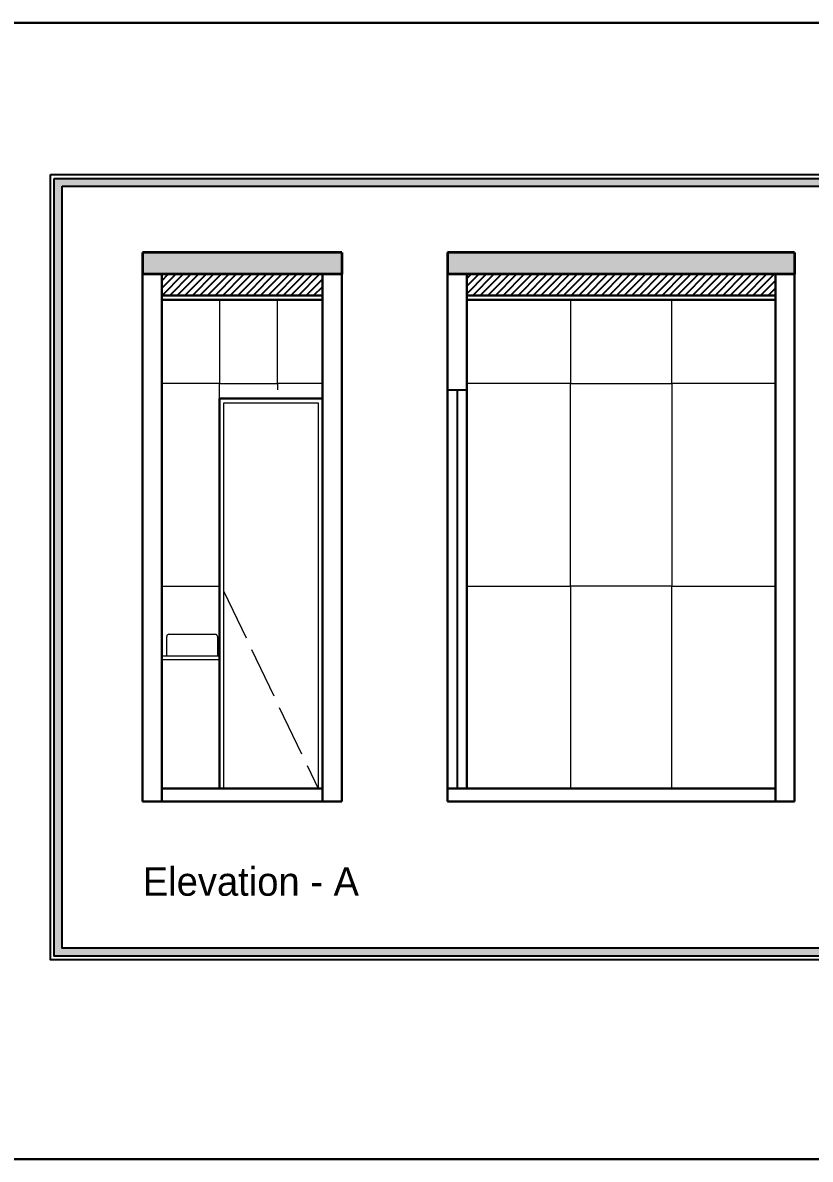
# Model space of a CAD drawing. Header units: millimetres. Extents: x 56222 to 3066687, y -650199 to -121287.
# Drawn here: x 149380.6 to 149564.4, y -184754.5 to -184489.3 of the extents above; entities that cross this region are included whole.
import ezdxf

# ---------------------------------------------------------------- set-up
doc = ezdxf.new("R2010")
doc.units = ezdxf.units.MM
doc.header["$MEASUREMENT"] = 0
doc.linetypes.add('ACAD_ISO02W100', pattern=[15, 12, -3])
for name, color, linetype, lineweight in [('dim05', 1, 'Continuous', 13), ('Flooring', 253, 'Continuous', 30), ('FURNITURE', 32, 'Continuous', 9), ('NAME PLATE', 7, 'Continuous', 25), ('sec. mark', 5, 'Continuous', 25), ('UTILITY', 48, 'Continuous', 9), ('wall', 7, 'Continuous', 30), ('XX~SLAB ( BEAM )~ ( DIM )', 7, 'Continuous', 9)]:
    doc.layers.add(name, color=color, linetype=linetype, lineweight=lineweight)
doc.layers.add('hatch', color=253, linetype='Continuous', lineweight=0, transparency=0.4)
doc.styles.add('DATE', font='swissc.ttf', dxfattribs={"height": 6.75})

msp = doc.modelspace()

# ---------------------------------------------------------------- hatches: boundary and pattern name
at = {"layer": 'hatch', "linetype": 'Continuous', "lineweight": 25}
h = msp.add_hatch(dxfattribs=at)
h.set_pattern_fill('AR-CONC', color=256, scale=0.5)
h.set_pattern_definition([(50, (-6126.9947, -3325.01), (3.586300913, -0.313760675), [0.375, -4.125]), (355, (-6126.9947, -3325.01), (-0.69375667, 3.76096067), [0.3, -3.3]), (100.4514445, (-6126.696, -3325.0363), (2.892544234, 3.447199955), [0.31870096, -3.50571056]), (46.1842, (-6126.9947, -3324.01), (5.33620665, -0.8275964), [0.5625, -6.1875]), (96.6356355, (-6126.55, -3324.079), (4.67330973, 4.870593), [0.47805171, -5.2585688]), (351.184164, (-6126.995, -3324.01), (4.67330973, 4.870593), [0.45, -4.95]), (21, (-6126.4947, -3324.26), (2.98453526, -2.013094453), [0.375, -4.125]), (326, (-6126.4947, -3324.26), (1.21657666, 3.625750225), [0.3, -3.3]), (71.4514447, (-6126.246, -3324.428), (4.201111884, 1.612655764), [0.31870095, -3.50571056]), (37.5, (-6126.9947, -3325.0101), (0.0607992766, 1.664469269), [0, -3.26, 0, -3.35, 0, -3.3125]), (7.5, (-6126.9947, -3325.0101), (1.315347687, 1.97205856), [0, -1.91, 0, -3.185, 0, -1.2625]), (327.5, (-6128.1097, -3325.0101), (2.669112181, -0.112774359), [0, -1.25, 0, -3.9, 0, -5.175]), (317.5, (-6128.6097, -3325.0101), (2.915930847, 0.500524912), [0, -1.625, 0, -2.59, 0, -3.675])])
h.paths.add_polyline_path([(149479.777, -184542.886), (149479.777, -184547.947), (149560.777, -184547.947), (149560.777, -184542.886)])
h.paths.add_polyline_path([(149408.569, -184542.886), (149408.569, -184547.947), (149455.069, -184547.947), (149455.069, -184542.886)])
h = msp.add_hatch(dxfattribs=at)
h.set_pattern_fill('ANSI31', color=6, scale=10)
h.set_pattern_definition([(45, (-6126.9947, -3321.0703), (-0.8838834765, 0.8838834765), [])])
h.paths.add_polyline_path([(149556.277, -184547.947), (149484.277, -184547.947), (149484.277, -184552.886), (149556.277, -184552.886)])
h.paths.add_polyline_path([(149450.569, -184547.947), (149413.069, -184547.947), (149413.069, -184552.886), (149450.569, -184552.886)])
at = {"layer": 'NAME PLATE', "true_color": 0xd39e00}
h = msp.add_hatch(color=42, dxfattribs=at)
h.paths.add_polyline_path([(149387.999, -184525.56), (149387.999, -184707.025), (149645.808, -184707.025), (149645.808, -184525.56)])
h.paths.add_polyline_path([(149389.808, -184527.369), (149643.999, -184527.369), (149643.999, -184705.216), (149389.808, -184705.216)], flags=16)

# ---------------------------------------------------------------- linework, layer by layer
at = {"color": 6, "lineweight": 30}
for p, q in [((149450.569, -184552.886), (149413.069, -184552.886)), ((149450.569, -184553.886), (149413.069, -184553.886)), ((149556.277, -184552.886), (149484.277, -184552.886)), ((149556.277, -184553.886), (149484.277, -184553.886))]:
    msp.add_line(p, q, dxfattribs=at)
at = {"layer": 'dim05', "color": 1, "lineweight": 35}
for p, q in [((149455.069, -184542.886), (149408.569, -184542.886)), ((149408.569, -184542.886), (149408.569, -184547.947)), ((149455.069, -184542.886), (149455.069, -184547.947)), ((149560.777, -184542.886, 0.126), (149479.777, -184542.886, 0.126)), ((149479.777, -184542.886), (149479.777, -184547.947)), ((149560.777, -184542.886, 0.126), (149560.777, -184547.947, 0.126)), ((149455.069, -184547.947), (149408.569, -184547.947)), ((149560.777, -184547.947, 0.126), (149479.777, -184547.947, 0.126))]:
    msp.add_line(p, q, dxfattribs=at)
at = {"layer": 'Flooring', "ltscale": 4}
for p, q in [((149450.569, -184667.947), (149413.069, -184667.947)), ((149484.277, -184667.947), (149479.777, -184667.947)), ((149556.277, -184667.947), (149484.277, -184667.947))]:
    msp.add_line(p, q, dxfattribs=at)
at = {"layer": 'FURNITURE', "color": 9, "linetype": 'ACAD_ISO02W100', "lineweight": 5, "true_color": 0xc7c8ca}
msp.add_line((149427.569, -184621.947), (149449.569, -184667.947), dxfattribs=at)
at = {"layer": 'FURNITURE'}
for points in [[(149413.069, -184553.886), (149426.569, -184553.886), (149426.569, -184573.459), (149413.069, -184573.459)], [(149440.069, -184553.886), (149426.569, -184553.886), (149426.569, -184573.459), (149440.069, -184573.459)], [(149440.069, -184553.886), (149450.569, -184553.886), (149450.569, -184573.459), (149440.069, -184573.459)], [(149484.277, -184553.886), (149508.466, -184553.886), (149508.466, -184573.459), (149484.277, -184573.459)], [(149532.088, -184553.886), (149508.466, -184553.886), (149508.466, -184573.459), (149532.088, -184573.459)], [(149532.088, -184553.886), (149556.277, -184553.886), (149556.277, -184573.459), (149532.088, -184573.459)], [(149413.069, -184620.703), (149426.569, -184620.703), (149426.569, -184573.459), (149413.069, -184573.459)], [(149484.277, -184620.703), (149508.466, -184620.703), (149508.466, -184573.459), (149484.277, -184573.459)], [(149532.088, -184620.703), (149508.466, -184620.703), (149508.466, -184573.459), (149532.088, -184573.459)], [(149532.088, -184620.703), (149556.277, -184620.703), (149556.277, -184573.459), (149532.088, -184573.459)], [(149413.069, -184620.703), (149426.569, -184620.703), (149426.569, -184667.947), (149413.069, -184667.947)], [(149484.277, -184620.703), (149508.466, -184620.703), (149508.466, -184667.947), (149484.277, -184667.947)], [(149532.088, -184620.703), (149508.466, -184620.703), (149508.466, -184667.947), (149532.088, -184667.947)], [(149532.088, -184620.703), (149556.277, -184620.703), (149556.277, -184667.947), (149532.088, -184667.947)], [(149413.069, -184636.947), (149426.569, -184636.947), (149426.569, -184637.947), (149413.069, -184637.947)]]:
    msp.add_lwpolyline(points, close=True, dxfattribs=at)
msp.add_lwpolyline([(149426.569, -184620.703), (149426.569, -184573.459), (149440.069, -184573.459), (149440.069, -184574.947)], dxfattribs=at)
at = {"layer": 'NAME PLATE', "color": 42, "true_color": 0xd39e00}
for points in [[(149387.094, -184524.655), (149646.713, -184524.655), (149646.713, -184707.93), (149387.094, -184707.93)], [(149387.999, -184525.56), (149645.808, -184525.56), (149645.808, -184707.025), (149387.999, -184707.025)], [(149389.808, -184527.369), (149643.999, -184527.369), (149643.999, -184705.216), (149389.808, -184705.216)]]:
    msp.add_lwpolyline(points, close=True, dxfattribs=at)
at = {"layer": 'UTILITY', "ltscale": 3}
for p, q in [((149414.258, -184636.947), (149414.258, -184632.445)), ((149414.758, -184631.945), (149425.568, -184631.945)), ((149426.068, -184632.445), (149426.068, -184636.947))]:
    msp.add_line(p, q, dxfattribs=at)
for centre, start, end in [((149414.758, -184632.445), 90, 180), ((149425.568, -184632.445), 0, 90)]:
    msp.add_arc(centre, 0.5, start, end, dxfattribs=at)
at = {"layer": 'wall', "lineweight": 30}
for p, q in [((149408.569, -184547.947), (149408.569, -184670.947)), ((149413.069, -184547.947), (149413.069, -184670.947)), ((149450.569, -184547.947), (149450.569, -184670.947, -0.126)), ((149455.069, -184547.947), (149455.069, -184670.947, -0.126)), ((149479.777, -184547.947, 0.126), (149479.777, -184670.947)), ((149484.277, -184547.947, 0.126), (149484.277, -184667.947)), ((149556.277, -184547.947), (149556.277, -184670.947)), ((149560.777, -184547.947), (149560.777, -184670.947)), ((149455.069, -184670.947), (149408.569, -184670.947)), ((149560.777, -184670.947), (149479.777, -184670.947))]:
    msp.add_line(p, q, dxfattribs=at)
at = {"layer": 'wall', "lineweight": 25}
for p, q in [((149479.777, -184574.947, -0.122), (149479.777, -184667.947)), ((149479.777, -184574.947, -0.122), (149484.277, -184574.947, -0.122)), ((149482.027, -184574.947, -0.122), (149482.027, -184667.947)), ((149484.277, -184574.947, -0.122), (149484.277, -184667.947))]:
    msp.add_line(p, q, dxfattribs=at)
at = {"layer": 'wall', "lineweight": 30}
msp.add_lwpolyline([(149426.569, -184667.947), (149426.569, -184576.947), (149450.569, -184576.947), (149450.569, -184667.947)], dxfattribs=at)
at = {"layer": 'wall', "lineweight": 0}
msp.add_lwpolyline([(149427.569, -184667.947), (149427.569, -184577.947), (149449.569, -184577.947), (149449.569, -184667.947)], dxfattribs=at)
at = {"layer": 'XX~SLAB ( BEAM )~ ( DIM )', "color": 85, "lineweight": 30, "true_color": 0x58ba48}
msp.add_lwpolyline([(148893.177, -184489.251), (149745.028, -184489.251), (149745.028, -184754.457), (148893.177, -184754.457)], close=True, dxfattribs=at)

# ---------------------------------------------------------------- texts
at = {"layer": 'sec. mark', "lineweight": 20, "insert": (149398.98, -184686.311), "char_height": 6.65451, "attachment_point": 1, "style": 'DATE'}
msp.add_mtext_dynamic_manual_height_columns('\\pxqc;{\\fCentury Gothic|b0|i0|c0|p34;\\C5;Elevation - A}', width=69.80774, gutter_width=1.159, heights=[0], dxfattribs=at)

doc.saveas('drawing.dxf')
